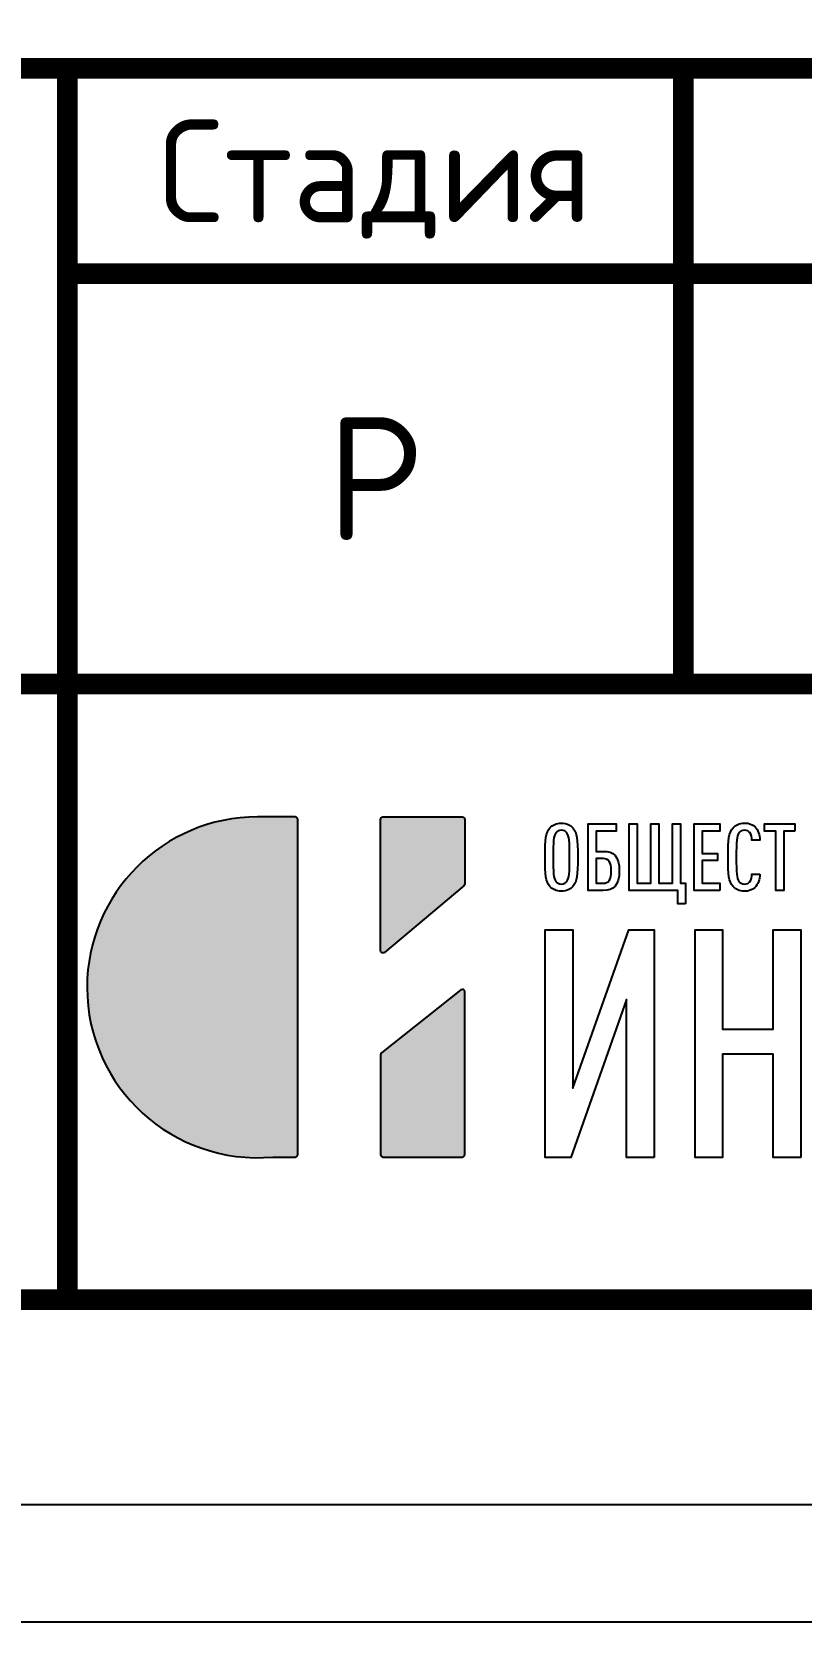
# Model space of a CAD drawing. Header units: millimetres. Extents: x 1601 to 15402, y -324 to 12625.
# Drawn here: x 11741.07 to 11759.81, y 318.24 to 356.98 of the extents above; entities that cross this region are included whole.
import ezdxf
from ezdxf.enums import TextEntityAlignment as Align

# ---------------------------------------------------------------- set-up
doc = ezdxf.new("R2010")
doc.units = ezdxf.units.MM
doc.styles.add('GOST', font='GOST Common.ttf')

# ---------------------------------------------------------------- blocks, each defined once
blk = doc.blocks.new('Лого')
h = blk.add_hatch(color=151)
h.set_gradient(color1=(158, 191, 227), color2=(46, 54, 92), tint=1, name='HEMISPHERICAL')
edge = h.paths.add_edge_path()
edge.add_spline(control_points=[(0.349, 0.4943), (-0.1909, 0.4468), (-0.6571, 0.8707), (-0.6571, 1.4146), (-0.6571, 1.4146), (-0.6571, 1.9249), (-0.2434, 2.3386), (0.2669, 2.3386), (0.2669, 2.3386), (0.2669, 2.3386), (0.4714, 2.3386), (0.4714, 2.3386), (0.4714, 2.3386), (0.4787, 2.3386), (0.4846, 2.3327), (0.4846, 2.3254), (0.4846, 2.3254), (0.4846, 2.3254), (0.4846, 0.5075), (0.4846, 0.5075), (0.4846, 0.5075), (0.4846, 0.5003), (0.4787, 0.4943), (0.4714, 0.4943), (0.4714, 0.4943), (0.4714, 0.4943), (0.3502, 0.4943), (0.3502, 0.4943), (0.3502, 0.4943), (0.3497, 0.4943), (0.3494, 0.4943), (0.349, 0.4943)], knot_values=[0, 0, 0, 0, 0.111111, 0.111111, 0.111111, 0.111211, 0.222222, 0.222222, 0.222222, 0.222322, 0.333333, 0.333333, 0.333333, 0.333433, 0.444444, 0.444444, 0.444444, 0.444544, 0.555556, 0.555556, 0.555556, 0.555656, 0.666667, 0.666667, 0.666667, 0.666767, 0.777778, 0.777778, 0.777778, 0.777878, 1, 1, 1, 1], degree=3, periodic=0)
edge = h.paths.add_edge_path()
edge.add_spline(control_points=[(0.9551, 1.604), (0.9551, 1.604), (1.3853, 1.966), (1.3853, 1.966), (1.3853, 1.966), (1.3884, 1.9686), (1.39, 1.972), (1.39, 1.9761), (1.39, 1.9761), (1.39, 1.9761), (1.39, 2.3254), (1.39, 2.3254), (1.39, 2.3254), (1.39, 2.3327), (1.3841, 2.3386), (1.3768, 2.3386), (1.3768, 2.3386), (1.3768, 2.3386), (0.9466, 2.3386), (0.9466, 2.3386), (0.9466, 2.3386), (0.9393, 2.3386), (0.9334, 2.3327), (0.9334, 2.3254), (0.9334, 2.3254), (0.9334, 2.3254), (0.9334, 1.6141), (0.9334, 1.6141), (0.9334, 1.6141), (0.9334, 1.6089), (0.9363, 1.6044), (0.941, 1.6021), (0.941, 1.6021), (0.9458, 1.5999), (0.9511, 1.6006), (0.9551, 1.604)], knot_values=[0, 0, 0, 0, 0.1, 0.1, 0.1, 0.1001, 0.2, 0.2, 0.2, 0.2001, 0.3, 0.3, 0.3, 0.3001, 0.4, 0.4, 0.4, 0.4001, 0.5, 0.5, 0.5, 0.5001, 0.6, 0.6, 0.6, 0.6001, 0.7, 0.7, 0.7, 0.7001, 0.8, 0.8, 0.8, 0.8001, 1, 1, 1, 1], degree=3, periodic=0)
edge = h.paths.add_edge_path()
edge.add_spline(control_points=[(0.9384, 1.0593), (0.9384, 1.0593), (1.3686, 1.4007), (1.3686, 1.4007), (1.3686, 1.4007), (1.3727, 1.4039), (1.3779, 1.4045), (1.3826, 1.4023), (1.3826, 1.4023), (1.3873, 1.4), (1.39, 1.3956), (1.39, 1.3904), (1.39, 1.3904), (1.39, 1.3904), (1.39, 0.5075), (1.39, 0.5075), (1.39, 0.5075), (1.39, 0.5003), (1.3841, 0.4943), (1.3768, 0.4943), (1.3768, 0.4943), (1.3768, 0.4943), (0.9466, 0.4943), (0.9466, 0.4943), (0.9466, 0.4943), (0.9393, 0.4943), (0.9334, 0.5003), (0.9334, 0.5075), (0.9334, 0.5075), (0.9334, 0.5075), (0.9334, 1.049), (0.9334, 1.049), (0.9334, 1.049), (0.9334, 1.0531), (0.9351, 1.0567), (0.9384, 1.0593)], knot_values=[0, 0, 0, 0, 0.1, 0.1, 0.1, 0.1001, 0.2, 0.2, 0.2, 0.2001, 0.3, 0.3, 0.3, 0.3001, 0.4, 0.4, 0.4, 0.4001, 0.5, 0.5, 0.5, 0.5001, 0.6, 0.6, 0.6, 0.6001, 0.7, 0.7, 0.7, 0.7001, 0.8, 0.8, 0.8, 0.8001, 1, 1, 1, 1], degree=3, periodic=0)
at = {"color": 159}
for points, knots in [([(0.349, 0.4943), (-0.1909, 0.4468), (-0.6571, 0.8707), (-0.6571, 1.4146), (-0.6571, 1.4146), (-0.6571, 1.9249), (-0.2434, 2.3386), (0.2669, 2.3386), (0.2669, 2.3386), (0.2669, 2.3386), (0.4714, 2.3386), (0.4714, 2.3386), (0.4714, 2.3386), (0.4787, 2.3386), (0.4846, 2.3327), (0.4846, 2.3254), (0.4846, 2.3254), (0.4846, 2.3254), (0.4846, 0.5075), (0.4846, 0.5075), (0.4846, 0.5075), (0.4846, 0.5003), (0.4787, 0.4943), (0.4714, 0.4943), (0.4714, 0.4943), (0.4714, 0.4943), (0.3502, 0.4943), (0.3502, 0.4943), (0.3502, 0.4943), (0.3497, 0.4943), (0.3494, 0.4943), (0.349, 0.4943)], [0, 0, 0, 0, 0.111111, 0.111111, 0.111111, 0.111111, 0.222222, 0.222222, 0.222222, 0.222222, 0.333333, 0.333333, 0.333333, 0.333333, 0.444444, 0.444444, 0.444444, 0.444444, 0.555556, 0.555556, 0.555556, 0.555556, 0.666667, 0.666667, 0.666667, 0.666667, 0.777778, 0.777778, 0.777778, 0.777778, 1, 1, 1, 1]), ([(0.9551, 1.604), (0.9551, 1.604), (1.3853, 1.966), (1.3853, 1.966), (1.3853, 1.966), (1.3884, 1.9686), (1.39, 1.972), (1.39, 1.9761), (1.39, 1.9761), (1.39, 1.9761), (1.39, 2.3254), (1.39, 2.3254), (1.39, 2.3254), (1.39, 2.3327), (1.3841, 2.3386), (1.3768, 2.3386), (1.3768, 2.3386), (1.3768, 2.3386), (0.9466, 2.3386), (0.9466, 2.3386), (0.9466, 2.3386), (0.9393, 2.3386), (0.9334, 2.3327), (0.9334, 2.3254), (0.9334, 2.3254), (0.9334, 2.3254), (0.9334, 1.6141), (0.9334, 1.6141), (0.9334, 1.6141), (0.9334, 1.6089), (0.9363, 1.6044), (0.941, 1.6021), (0.941, 1.6021), (0.9458, 1.5999), (0.9511, 1.6006), (0.9551, 1.604)], [0, 0, 0, 0, 0.1, 0.1, 0.1, 0.1, 0.2, 0.2, 0.2, 0.2, 0.3, 0.3, 0.3, 0.3, 0.4, 0.4, 0.4, 0.4, 0.5, 0.5, 0.5, 0.5, 0.6, 0.6, 0.6, 0.6, 0.7, 0.7, 0.7, 0.7, 0.8, 0.8, 0.8, 0.8, 1, 1, 1, 1]), ([(2.0023, 2.1207), (2.0023, 2.2208), (1.9992, 2.2533), (1.9759, 2.2792), (1.9759, 2.2792), (1.9616, 2.2949), (1.9423, 2.3056), (1.9139, 2.3056), (1.9139, 2.3056), (1.8854, 2.3056), (1.8661, 2.2949), (1.8519, 2.2792), (1.8519, 2.2792), (1.8286, 2.2533), (1.8255, 2.2208), (1.8255, 2.1207), (1.8255, 2.1207), (1.8255, 2.0206), (1.8286, 1.9881), (1.8519, 1.9622), (1.8519, 1.9622), (1.8661, 1.9465), (1.8854, 1.9358), (1.9139, 1.9358), (1.9139, 1.9358), (1.9423, 1.9358), (1.9616, 1.9465), (1.9759, 1.9622), (1.9759, 1.9622), (1.9992, 1.9881), (2.0023, 2.0206), (2.0023, 2.1207)], [0, 0, 0, 0, 0.111111, 0.111111, 0.111111, 0.111111, 0.222222, 0.222222, 0.222222, 0.222222, 0.333333, 0.333333, 0.333333, 0.333333, 0.444444, 0.444444, 0.444444, 0.444444, 0.555556, 0.555556, 0.555556, 0.555556, 0.666667, 0.666667, 0.666667, 0.666667, 0.777778, 0.777778, 0.777778, 0.777778, 1, 1, 1, 1]), ([(1.9586, 2.1207), (1.9586, 2.0349), (1.956, 2.0059), (1.9433, 1.9886), (1.9433, 1.9886), (1.9372, 1.9805), (1.9281, 1.9749), (1.9139, 1.9749), (1.9139, 1.9749), (1.8997, 1.9749), (1.89, 1.9805), (1.8839, 1.9886), (1.8839, 1.9886), (1.8712, 2.0059), (1.8692, 2.0349), (1.8692, 2.1207), (1.8692, 2.1207), (1.8692, 2.2065), (1.8712, 2.2355), (1.8839, 2.2528), (1.8839, 2.2528), (1.89, 2.2609), (1.8997, 2.2665), (1.9139, 2.2665), (1.9139, 2.2665), (1.9281, 2.2665), (1.9372, 2.2609), (1.9433, 2.2528), (1.9433, 2.2528), (1.956, 2.2355), (1.9586, 2.2065), (1.9586, 2.1207)], [0, 0, 0, 0, 0.111111, 0.111111, 0.111111, 0.111111, 0.222222, 0.222222, 0.222222, 0.222222, 0.333333, 0.333333, 0.333333, 0.333333, 0.444444, 0.444444, 0.444444, 0.444444, 0.555556, 0.555556, 0.555556, 0.555556, 0.666667, 0.666667, 0.666667, 0.666667, 0.777778, 0.777778, 0.777778, 0.777778, 1, 1, 1, 1]), ([(2.2278, 2.046), (2.2278, 2.1263), (2.1958, 2.1522), (2.1409, 2.1522), (2.1409, 2.1522), (2.1409, 2.1522), (2.1023, 2.1522), (2.1023, 2.1522), (2.1023, 2.1522), (2.1023, 2.1522), (2.1023, 2.2624), (2.1023, 2.2624), (2.1023, 2.2624), (2.1023, 2.2624), (2.2115, 2.2624), (2.2115, 2.2624), (2.2115, 2.2624), (2.2115, 2.2624), (2.2115, 2.3015), (2.2115, 2.3015), (2.2115, 2.3015), (2.2115, 2.3015), (2.0586, 2.3015), (2.0586, 2.3015), (2.0586, 2.3015), (2.0586, 2.3015), (2.0586, 1.9399), (2.0586, 1.9399), (2.0586, 1.9399), (2.0586, 1.9399), (2.1409, 1.9399), (2.1409, 1.9399), (2.1409, 1.9399), (2.1953, 1.9399), (2.2278, 1.9663), (2.2278, 2.046)], [0, 0, 0, 0, 0.1, 0.1, 0.1, 0.1, 0.2, 0.2, 0.2, 0.2, 0.3, 0.3, 0.3, 0.3, 0.4, 0.4, 0.4, 0.4, 0.5, 0.5, 0.5, 0.5, 0.6, 0.6, 0.6, 0.6, 0.7, 0.7, 0.7, 0.7, 0.8, 0.8, 0.8, 0.8, 1, 1, 1, 1]), ([(2.5874, 1.8678), (2.5874, 1.8678), (2.5874, 1.979), (2.5874, 1.979), (2.5874, 1.979), (2.5874, 1.979), (2.5589, 1.979), (2.5589, 1.979), (2.5589, 1.979), (2.5589, 1.979), (2.5589, 2.3015), (2.5589, 2.3015), (2.5589, 2.3015), (2.5589, 2.3015), (2.5153, 2.3015), (2.5153, 2.3015), (2.5153, 2.3015), (2.5153, 2.3015), (2.5153, 1.979), (2.5153, 1.979), (2.5153, 1.979), (2.5153, 1.979), (2.4421, 1.979), (2.4421, 1.979), (2.4421, 1.979), (2.4421, 1.979), (2.4421, 2.3015), (2.4421, 2.3015), (2.4421, 2.3015), (2.4421, 2.3015), (2.3984, 2.3015), (2.3984, 2.3015), (2.3984, 2.3015), (2.3984, 2.3015), (2.3984, 1.979), (2.3984, 1.979), (2.3984, 1.979), (2.3984, 1.979), (2.3253, 1.979), (2.3253, 1.979), (2.3253, 1.979), (2.3253, 1.979), (2.3253, 2.3015), (2.3253, 2.3015), (2.3253, 2.3015), (2.3253, 2.3015), (2.2816, 2.3015), (2.2816, 2.3015), (2.2816, 2.3015), (2.2816, 2.3015), (2.2816, 1.9399), (2.2816, 1.9399), (2.2816, 1.9399), (2.2816, 1.9399), (2.5457, 1.9399), (2.5457, 1.9399), (2.5457, 1.9399), (2.5457, 1.9399), (2.5457, 1.8678), (2.5457, 1.8678), (2.5457, 1.8678), (2.5457, 1.8678), (2.5874, 1.8678), (2.5874, 1.8678)], [0, 0, 0, 0, 0.058824, 0.058824, 0.058824, 0.058824, 0.117647, 0.117647, 0.117647, 0.117647, 0.176471, 0.176471, 0.176471, 0.176471, 0.235294, 0.235294, 0.235294, 0.235294, 0.294118, 0.294118, 0.294118, 0.294118, 0.352941, 0.352941, 0.352941, 0.352941, 0.411765, 0.411765, 0.411765, 0.411765, 0.470588, 0.470588, 0.470588, 0.470588, 0.529412, 0.529412, 0.529412, 0.529412, 0.588235, 0.588235, 0.588235, 0.588235, 0.647059, 0.647059, 0.647059, 0.647059, 0.705882, 0.705882, 0.705882, 0.705882, 0.764706, 0.764706, 0.764706, 0.764706, 0.823529, 0.823529, 0.823529, 0.823529, 0.882353, 0.882353, 0.882353, 0.882353, 1, 1, 1, 1]), ([(2.7733, 1.9399), (2.7733, 1.9399), (2.7733, 1.979), (2.7733, 1.979), (2.7733, 1.979), (2.7733, 1.979), (2.6773, 1.979), (2.6773, 1.979), (2.6773, 1.979), (2.6773, 1.979), (2.6773, 2.1019), (2.6773, 2.1019), (2.6773, 2.1019), (2.6773, 2.1019), (2.7601, 2.1019), (2.7601, 2.1019), (2.7601, 2.1019), (2.7601, 2.1019), (2.7601, 2.141), (2.7601, 2.141), (2.7601, 2.141), (2.7601, 2.141), (2.6773, 2.141), (2.6773, 2.141), (2.6773, 2.141), (2.6773, 2.141), (2.6773, 2.2624), (2.6773, 2.2624), (2.6773, 2.2624), (2.6773, 2.2624), (2.7733, 2.2624), (2.7733, 2.2624), (2.7733, 2.2624), (2.7733, 2.2624), (2.7733, 2.3015), (2.7733, 2.3015), (2.7733, 2.3015), (2.7733, 2.3015), (2.6336, 2.3015), (2.6336, 2.3015), (2.6336, 2.3015), (2.6336, 2.3015), (2.6336, 1.9399), (2.6336, 1.9399), (2.6336, 1.9399), (2.6336, 1.9399), (2.7733, 1.9399), (2.7733, 1.9399)], [0, 0, 0, 0, 0.076923, 0.076923, 0.076923, 0.076923, 0.153846, 0.153846, 0.153846, 0.153846, 0.230769, 0.230769, 0.230769, 0.230769, 0.307692, 0.307692, 0.307692, 0.307692, 0.384615, 0.384615, 0.384615, 0.384615, 0.461538, 0.461538, 0.461538, 0.461538, 0.538462, 0.538462, 0.538462, 0.538462, 0.615385, 0.615385, 0.615385, 0.615385, 0.692308, 0.692308, 0.692308, 0.692308, 0.769231, 0.769231, 0.769231, 0.769231, 0.846154, 0.846154, 0.846154, 0.846154, 1, 1, 1, 1]), ([(2.9897, 2.0293), (2.9897, 2.0293), (2.9465, 2.0293), (2.9465, 2.0293), (2.9465, 2.0293), (2.946, 2.014), (2.9429, 1.9983), (2.9348, 1.9876), (2.9348, 1.9876), (2.9292, 1.9805), (2.9201, 1.9749), (2.9064, 1.9749), (2.9064, 1.9749), (2.8921, 1.9749), (2.8825, 1.9805), (2.8764, 1.9886), (2.8764, 1.9886), (2.8637, 2.0059), (2.8617, 2.0349), (2.8617, 2.1207), (2.8617, 2.1207), (2.8617, 2.2065), (2.8637, 2.2355), (2.8764, 2.2528), (2.8764, 2.2528), (2.8825, 2.2609), (2.8921, 2.2665), (2.9064, 2.2665), (2.9064, 2.2665), (2.9201, 2.2665), (2.9292, 2.2609), (2.9348, 2.2538), (2.9348, 2.2538), (2.9434, 2.2431), (2.946, 2.2279), (2.9465, 2.2126), (2.9465, 2.2126), (2.9465, 2.2126), (2.9897, 2.2126), (2.9897, 2.2126), (2.9897, 2.2126), (2.9891, 2.2421), (2.9805, 2.268), (2.9638, 2.2843), (2.9638, 2.2843), (2.9495, 2.298), (2.9318, 2.3056), (2.9064, 2.3056), (2.9064, 2.3056), (2.8779, 2.3056), (2.8581, 2.2949), (2.8444, 2.2792), (2.8444, 2.2792), (2.8205, 2.2517), (2.818, 2.2208), (2.818, 2.1207), (2.818, 2.1207), (2.818, 2.0206), (2.8205, 1.9897), (2.8444, 1.9622), (2.8444, 1.9622), (2.8581, 1.9465), (2.8779, 1.9358), (2.9064, 1.9358), (2.9064, 1.9358), (2.9302, 1.9358), (2.948, 1.9429), (2.9622, 1.9556), (2.9622, 1.9556), (2.98, 1.9719), (2.9891, 1.9988), (2.9897, 2.0293)], [0, 0, 0, 0, 0.052632, 0.052632, 0.052632, 0.052632, 0.105263, 0.105263, 0.105263, 0.105263, 0.157895, 0.157895, 0.157895, 0.157895, 0.210526, 0.210526, 0.210526, 0.210526, 0.263158, 0.263158, 0.263158, 0.263158, 0.315789, 0.315789, 0.315789, 0.315789, 0.368421, 0.368421, 0.368421, 0.368421, 0.421053, 0.421053, 0.421053, 0.421053, 0.473684, 0.473684, 0.473684, 0.473684, 0.526316, 0.526316, 0.526316, 0.526316, 0.578947, 0.578947, 0.578947, 0.578947, 0.631579, 0.631579, 0.631579, 0.631579, 0.684211, 0.684211, 0.684211, 0.684211, 0.736842, 0.736842, 0.736842, 0.736842, 0.789474, 0.789474, 0.789474, 0.789474, 0.842105, 0.842105, 0.842105, 0.842105, 0.894737, 0.894737, 0.894737, 0.894737, 1, 1, 1, 1]), ([(3.1796, 2.2624), (3.1796, 2.2624), (3.1796, 2.3015), (3.1796, 2.3015), (3.1796, 2.3015), (3.1796, 2.3015), (3.0145, 2.3015), (3.0145, 2.3015), (3.0145, 2.3015), (3.0145, 2.3015), (3.0145, 2.2624), (3.0145, 2.2624), (3.0145, 2.2624), (3.0145, 2.2624), (3.0755, 2.2624), (3.0755, 2.2624), (3.0755, 2.2624), (3.0755, 2.2624), (3.0755, 1.9399), (3.0755, 1.9399), (3.0755, 1.9399), (3.0755, 1.9399), (3.1192, 1.9399), (3.1192, 1.9399), (3.1192, 1.9399), (3.1192, 1.9399), (3.1192, 2.2624), (3.1192, 2.2624), (3.1192, 2.2624), (3.1192, 2.2624), (3.1796, 2.2624), (3.1796, 2.2624)], [0, 0, 0, 0, 0.111111, 0.111111, 0.111111, 0.111111, 0.222222, 0.222222, 0.222222, 0.222222, 0.333333, 0.333333, 0.333333, 0.333333, 0.444444, 0.444444, 0.444444, 0.444444, 0.555556, 0.555556, 0.555556, 0.555556, 0.666667, 0.666667, 0.666667, 0.666667, 0.777778, 0.777778, 0.777778, 0.777778, 1, 1, 1, 1]), ([(2.1841, 2.046), (2.1841, 1.9973), (2.1689, 1.979), (2.1404, 1.979), (2.1404, 1.979), (2.1404, 1.979), (2.1023, 1.979), (2.1023, 1.979), (2.1023, 1.979), (2.1023, 1.979), (2.1023, 2.1126), (2.1023, 2.1126), (2.1023, 2.1126), (2.1023, 2.1126), (2.1404, 2.1126), (2.1404, 2.1126), (2.1404, 2.1126), (2.1689, 2.1126), (2.1841, 2.0948), (2.1841, 2.046)], [0, 0, 0, 0, 0.166667, 0.166667, 0.166667, 0.166667, 0.333333, 0.333333, 0.333333, 0.333333, 0.5, 0.5, 0.5, 0.5, 0.666667, 0.666667, 0.666667, 0.666667, 1, 1, 1, 1]), ([(2.416, 0.4914), (2.416, 0.4914), (2.416, 1.7272), (2.416, 1.7272), (2.416, 1.7272), (2.416, 1.7272), (2.2789, 1.7272), (2.2789, 1.7272), (2.2789, 1.7272), (2.2789, 1.7272), (1.9752, 0.8681), (1.9752, 0.8681), (1.9752, 0.8681), (1.9752, 0.8681), (1.9752, 1.7272), (1.9752, 1.7272), (1.9752, 1.7272), (1.9752, 1.7272), (1.826, 1.7272), (1.826, 1.7272), (1.826, 1.7272), (1.826, 1.7272), (1.826, 0.4914), (1.826, 0.4914), (1.826, 0.4914), (1.826, 0.4914), (1.9648, 0.4914), (1.9648, 0.4914), (1.9648, 0.4914), (1.9648, 0.4914), (2.2668, 1.3488), (2.2668, 1.3488), (2.2668, 1.3488), (2.2668, 1.3488), (2.2668, 0.4914), (2.2668, 0.4914), (2.2668, 0.4914), (2.2668, 0.4914), (2.416, 0.4914), (2.416, 0.4914)], [0, 0, 0, 0, 0.090909, 0.090909, 0.090909, 0.090909, 0.181818, 0.181818, 0.181818, 0.181818, 0.272727, 0.272727, 0.272727, 0.272727, 0.363636, 0.363636, 0.363636, 0.363636, 0.454545, 0.454545, 0.454545, 0.454545, 0.545455, 0.545455, 0.545455, 0.545455, 0.636364, 0.636364, 0.636364, 0.636364, 0.727273, 0.727273, 0.727273, 0.727273, 0.818182, 0.818182, 0.818182, 0.818182, 1, 1, 1, 1]), ([(3.211, 0.4914), (3.211, 0.4914), (3.211, 1.7272), (3.211, 1.7272), (3.211, 1.7272), (3.211, 1.7272), (3.0617, 1.7272), (3.0617, 1.7272), (3.0617, 1.7272), (3.0617, 1.7272), (3.0617, 1.1874), (3.0617, 1.1874), (3.0617, 1.1874), (3.0617, 1.1874), (2.7875, 1.1874), (2.7875, 1.1874), (2.7875, 1.1874), (2.7875, 1.1874), (2.7875, 1.7272), (2.7875, 1.7272), (2.7875, 1.7272), (2.7875, 1.7272), (2.6382, 1.7272), (2.6382, 1.7272), (2.6382, 1.7272), (2.6382, 1.7272), (2.6382, 0.4914), (2.6382, 0.4914), (2.6382, 0.4914), (2.6382, 0.4914), (2.7875, 0.4914), (2.7875, 0.4914), (2.7875, 0.4914), (2.7875, 0.4914), (2.7875, 1.052), (2.7875, 1.052), (2.7875, 1.052), (2.7875, 1.052), (3.0617, 1.052), (3.0617, 1.052), (3.0617, 1.052), (3.0617, 1.052), (3.0617, 0.4914), (3.0617, 0.4914), (3.0617, 0.4914), (3.0617, 0.4914), (3.211, 0.4914), (3.211, 0.4914)], [0, 0, 0, 0, 0.076923, 0.076923, 0.076923, 0.076923, 0.153846, 0.153846, 0.153846, 0.153846, 0.230769, 0.230769, 0.230769, 0.230769, 0.307692, 0.307692, 0.307692, 0.307692, 0.384615, 0.384615, 0.384615, 0.384615, 0.461538, 0.461538, 0.461538, 0.461538, 0.538462, 0.538462, 0.538462, 0.538462, 0.615385, 0.615385, 0.615385, 0.615385, 0.692308, 0.692308, 0.692308, 0.692308, 0.769231, 0.769231, 0.769231, 0.769231, 0.846154, 0.846154, 0.846154, 0.846154, 1, 1, 1, 1]), ([(0.9384, 1.0593), (0.9384, 1.0593), (1.3686, 1.4007), (1.3686, 1.4007), (1.3686, 1.4007), (1.3727, 1.4039), (1.3779, 1.4045), (1.3826, 1.4023), (1.3826, 1.4023), (1.3873, 1.4), (1.39, 1.3956), (1.39, 1.3904), (1.39, 1.3904), (1.39, 1.3904), (1.39, 0.5075), (1.39, 0.5075), (1.39, 0.5075), (1.39, 0.5003), (1.3841, 0.4943), (1.3768, 0.4943), (1.3768, 0.4943), (1.3768, 0.4943), (0.9466, 0.4943), (0.9466, 0.4943), (0.9466, 0.4943), (0.9393, 0.4943), (0.9334, 0.5003), (0.9334, 0.5075), (0.9334, 0.5075), (0.9334, 0.5075), (0.9334, 1.049), (0.9334, 1.049), (0.9334, 1.049), (0.9334, 1.0531), (0.9351, 1.0567), (0.9384, 1.0593)], [0, 0, 0, 0, 0.1, 0.1, 0.1, 0.1, 0.2, 0.2, 0.2, 0.2, 0.3, 0.3, 0.3, 0.3, 0.4, 0.4, 0.4, 0.4, 0.5, 0.5, 0.5, 0.5, 0.6, 0.6, 0.6, 0.6, 0.7, 0.7, 0.7, 0.7, 0.8, 0.8, 0.8, 0.8, 1, 1, 1, 1])]:
    blk.add_open_spline(points, degree=3, knots=knots, dxfattribs=at)

msp = doc.modelspace()

# ---------------------------------------------------------------- linework, layer by layer
msp.add_line((15402.2532, 318.2356), (5591.2496, 318.2356))
msp.add_lwpolyline([(11202.9391, 741.0927), (11796.9391, 741.0927), (11796.9391, 321.0927), (11202.9391, 321.0927)], close=True)
at = {"const_width": 0.5}
msp.add_lwpolyline([(11222.9391, 736.0927), (11791.9391, 736.0927), (11791.9391, 326.0927), (11222.9391, 326.0927)], close=True, dxfattribs=at)
for points in [[(11606.9391, 356.0927), (11791.9391, 356.0927)], [(11741.9391, 356.0927), (11741.9391, 326.0927)], [(11756.9391, 356.0927), (11756.9391, 341.0927)], [(11741.9391, 351.0927), (11791.9391, 351.0927)], [(11671.9391, 341.0927), (11791.9391, 341.0927)]]:
    msp.add_lwpolyline(points, dxfattribs=at)

# ---------------------------------------------------------------- block references
at = {"xscale": 4.492609629394886, "yscale": 4.492609629394886, "zscale": 4.492609629394886}
msp.add_blockref('Лого', (11745.3728, 327.3479), dxfattribs=at)

# ---------------------------------------------------------------- texts
at = {"style": 'GOST'}
for s, height, p in [('Стадия', 2.5, (11749.4391, 353.5927)), ('Р', 3, (11749.4391, 346.0927)), ('Р', 3, (11749.4391, 346.0927))]:
    msp.add_text(s, height=height, dxfattribs=at).set_placement(p, align=Align.MIDDLE_CENTER)

doc.saveas('drawing.dxf')
